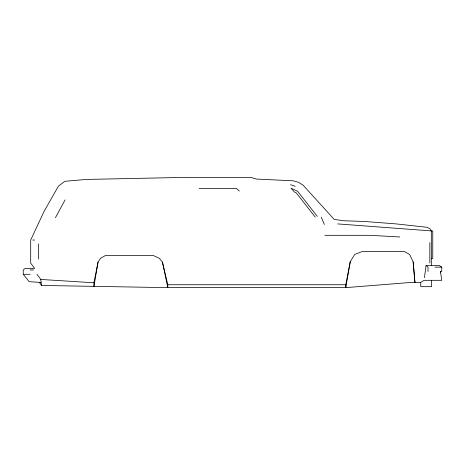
<?xml version="1.0" encoding="UTF-8"?>
<svg xmlns="http://www.w3.org/2000/svg" width="465" height="465" viewBox="0 0 465 465"><rect width="100%" height="100%" fill="white"/><g stroke="black" fill="none" stroke-linecap="round" stroke-linejoin="round"><path stroke-width="0.7" d="M424.429 277.681L426.062 265.405L439.082 265.405L441.75 267.131L441.75 271.473L440.483 271.473L440.483 272.833M98.045 262.051L93.942 286.359L93.942 282.778L98.045 262.051L100.626 258.255L105.52 255.483L153.264 255.483L159.228 258.255L162.43 262.051L167.795 284.743L167.795 287.637L345.762 287.637L412.066 282.342L420.744 282.342L424.08 280.314L441.75 280.314L440.483 271.473M350.221 261.871L345.762 287.637L345.762 284.743L350.221 261.871L354.65 254.46L362.305 251.495L404.265 251.495L409.63 254.46L413.158 261.871L414.937 282.342L413.158 261.871M55.434 217.69L65.083 199.874M199.113 188.342L236.383 188.342L239.324 191.051M324.896 235.319L370.024 235.319L399.807 236.976M32.666 240.033L34.637 240.033M41.106 282.447L29.121 281.662L23.25 274.315L23.25 269.973L25.232 268.369L34.637 268.369L30.696 263.184L30.696 240.033L44.181 211.203L58.491 186.052L64.868 181.292L86.461 179.432L186.273 177.363L250.658 177.363L256.442 179.06L293.171 180.804L298.501 182.309L303.075 185.151L334.219 219.41L343.641 220.747L364.607 221.491L395.86 223.874L426.951 227.28L430.032 228.827L431.328 231.018L431.328 258.505L432.776 258.505L432.776 231.018L337.712 223.909M434.88 267.131L441.75 267.131M30.12 269.973L33.561 269.973M23.25 274.315L30.12 274.315M167.795 284.743L345.762 284.743M39.409 282.336L41.455 285.452L167.795 287.637L162.43 262.051M36.997 274.315L40.763 279.442L93.942 282.778M290.549 184.686L295.24 186.331M426.062 265.405L428.003 267.131L428.003 271.473M317.264 216.365L297.652 191.289L291.049 188.168L294.409 192.039L296.327 192.946L315.2 217.074M321.234 217.097L324.343 224.485M40.763 279.442L41.455 285.452M431.596 280.314L431.596 286.684L420.744 286.684L420.744 282.342M431.328 258.505L431.328 265.405M429.834 242.596L429.834 262.963M38.653 243.869L38.653 259.057"/></g></svg>
